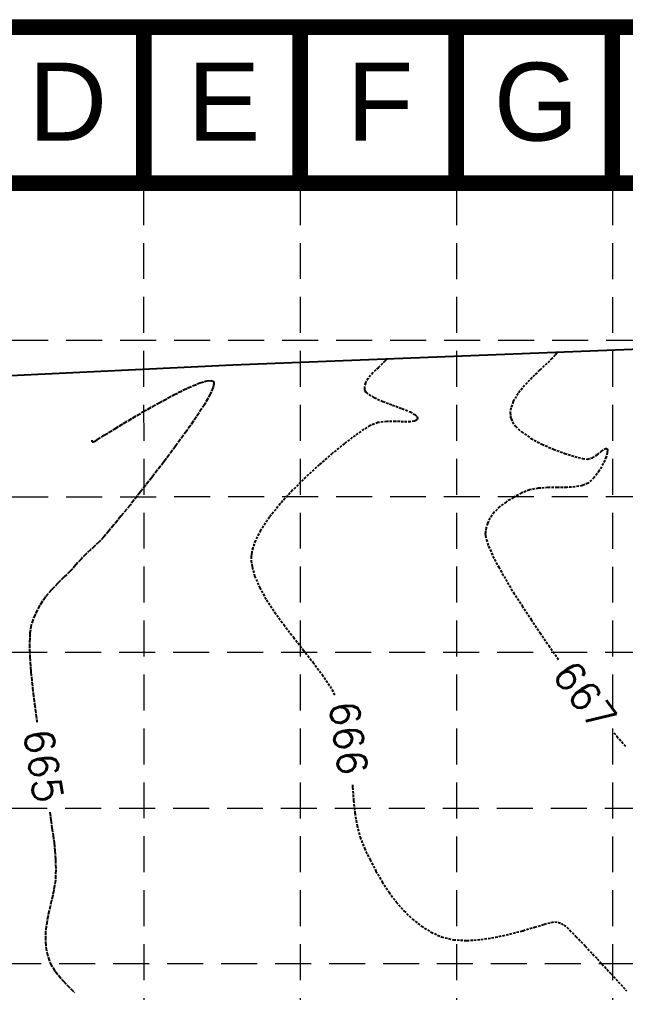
# Model space of a CAD drawing. Header units: inches. Extents: x 2507435 to 2508087, y 7097652 to 7098695.
# Drawn here: x 2507504.1 to 2507567.3, y 7098593.8 to 7098695.3 of the extents above; entities that cross this region are included whole.
import ezdxf
from ezdxf.enums import TextEntityAlignment as Align

# ---------------------------------------------------------------- set-up
doc = ezdxf.new("R2010")
doc.units = ezdxf.units.IN
doc.header["$MEASUREMENT"] = 0
doc.linetypes.add('DASHED7', pattern=[0.5317999999999998, 0.4379999999999999, -0.0938])
doc.linetypes.add('HIDDEN', pattern=[0.375, 0.25, -0.125])
for name, color, linetype in [('BASE', 7, 'Continuous'), ('CONT-MJR', 7, 'DASHED7'), ('CONT-MNR', 8, 'HIDDEN'), ('E-FENCE', 7, 'FENCE_LINE'), ('GRID', 254, 'HIDDEN')]:
    doc.layers.add(name, color=color, linetype=linetype)
doc.styles.get("Standard").update_dxf_attribs({"font": 'ARIAL.TTF'})
doc.linetypes.add('FENCE_LINE', pattern='A,0.75,-0.2,["x",Standard,S=0.1,R=0,X=-0.1,Y=-0.05],-0.075', length=1.025)

msp = doc.modelspace()

# ---------------------------------------------------------------- linework, layer by layer
at = {"layer": 'BASE', "color": 9}
msp.add_line((2507452.013975376, 7098678.232320917), (2508070.315568645, 7098678.232320917), dxfattribs=at)
at = {"layer": 'BASE', "const_width": 1.627109455971472}
for points in [[(2508086.586663205, 7097653.153363655), (2508086.586663205, 7098694.503415476), (2507435.742880816, 7098694.503415476), (2507435.742880816, 7097653.153363655)], [(2508070.315568645, 7097669.424458215), (2508070.315568645, 7098678.232320917), (2507452.013975376, 7098678.232320917), (2507452.013975376, 7097669.424458215)]]:
    msp.add_lwpolyline(points, close=True, dxfattribs=at)
for points in [[(2507517.098353615, 7098694.503415476), (2507517.098353615, 7098678.232320917)], [(2507533.369448175, 7098694.503415476), (2507533.369448175, 7098678.232320917)], [(2507549.640542734, 7098694.503415476), (2507549.640542734, 7098678.232320917)], [(2507565.911637294, 7098694.503415476), (2507565.911637294, 7098678.232320917)]]:
    msp.add_lwpolyline(points, dxfattribs=at)
at = {"layer": 'CONT-MJR', "color": 35, "elevation": 665}
for points in [[(2507521.663451816, 7098656.886490909), (2507522.906309338, 7098657.405572816)], [(2507522.906309338, 7098657.405572816), (2507523.673985522, 7098657.625700001)], [(2507523.673985522, 7098657.625700001), (2507524.084601546, 7098657.653163647)], [(2507524.267938348, 7098657.59743345), (2507524.330130868, 7098657.545656487)], [(2507524.391590149, 7098657.321220652), (2507524.320086961, 7098656.961588954)], [(2507524.330130868, 7098657.545656487), (2507524.366130878, 7098657.486690694)], [(2507524.366130878, 7098657.486690694), (2507524.391590149, 7098657.321220652)], [(2507520.197391872, 7098656.162497534), (2507521.663451816, 7098656.886490909)], [(2507516.987950973, 7098654.383122113), (2507518.606201071, 7098655.304429124)], [(2507523.427678678, 7098655.20506963), (2507522.580574623, 7098653.888126915)], [(2507515.440713143, 7098653.469412936), (2507516.987950973, 7098654.383122113)], [(2507521.55282422, 7098652.40585923), (2507520.399925658, 7098650.820095716)], [(2507511.655572533, 7098651.447881376), (2507511.657174239, 7098651.438176819)], [(2507511.657174239, 7098651.438176819), (2507511.661419805, 7098651.403494697)], [(2507511.661419805, 7098651.403494697), (2507511.671644208, 7098651.334547526)], [(2507511.671644208, 7098651.334547526), (2507511.695976613, 7098651.270550398)], [(2507511.695976613, 7098651.270550398), (2507511.794713755, 7098651.274102182)], [(2507511.923315744, 7098651.307283231), (2507512.20578888, 7098651.482236737)], [(2507512.20578888, 7098651.482236737), (2507512.951560533, 7098651.948133813)], [(2507511.978892183, 7098640.4180081), (2507511.536764791, 7098640.010470271)], [(2507510.578831932, 7098639.067746197), (2507510.008123643, 7098638.427528052)], [(2507510.008123643, 7098638.427528052), (2507509.431716756, 7098637.802383059)], [(2507508.797547792, 7098637.177024721), (2507508.133780933, 7098636.529319096)], [(2507507.468580363, 7098635.837132236), (2507506.830110266, 7098635.078330196)], [(2507506.246534826, 7098634.230779034), (2507505.746018225, 7098633.272344801)], [(2507505.746018225, 7098633.272344801), (2507505.356724648, 7098632.180893552)], [(2507505.687840675, 7098623.927782064), (2507505.924531223, 7098622.179176348)], [(2507507.392498802, 7098611.820443688), (2507507.51254127, 7098611.002581609)], [(2507507.51254127, 7098611.002581609), (2507507.624611154, 7098610.240972448)], [(2507507.873198414, 7098607.728973264), (2507507.913591071, 7098606.627686567)], [(2507507.913591071, 7098606.627686567), (2507507.864744705, 7098605.561230985)], [(2507507.470918539, 7098603.443080616), (2507507.220338383, 7098602.382884942)]]:
    msp.add_lwpolyline(points, dxfattribs=at)
at = {"layer": 'CONT-MJR', "color": 35, "extrusion": (-0.2908370068886994, -0.9567726142736438, 0), "elevation": -7521082.040117835}
msp.add_lwpolyline([(334578.029004673, 665.0000000000009), (334578.2206247079, 665.0000000000009)], dxfattribs=at)
at = {"layer": 'CONT-MJR', "color": 35, "extrusion": (0.87227460290253, -0.4890163771605545, 0), "elevation": -1284109.648947854}
msp.add_lwpolyline([(7418197.921756857, 665), (7418196.672392732, 665)], dxfattribs=at)
at = {"layer": 'CONT-MJR', "color": 35, "extrusion": (0.9212791508744094, -0.3889019492932988, 0), "elevation": -450551.6533197439}
msp.add_lwpolyline([(7515025.753903556, 665.0000000000009), (7515025.030202464, 665.0000000000009)], dxfattribs=at)
at = {"layer": 'CONT-MJR', "color": 35, "extrusion": (0.4746457792772358, -0.8801769050675583, 0), "elevation": -5057889.333101357}
msp.add_lwpolyline([(5576406.744996622, 665), (5576408.552804567, 665)], dxfattribs=at)
at = {"layer": 'CONT-MJR', "color": 35, "extrusion": (0.5183153589118743, -0.8551895630303581, 0), "elevation": -4771010.59298089}
msp.add_lwpolyline([(5823740.543306405, 665.0000000000009), (5823742.154825138, 665.0000000000009)], dxfattribs=at)
at = {"layer": 'CONT-MJR', "color": 35, "extrusion": (0.8217858992015679, -0.569796398613988, 0), "elevation": -1984140.721816148}
msp.add_lwpolyline([(7262351.004429758, 665.0000000000009), (7262349.200714597, 665.0000000000009)], dxfattribs=at)
at = {"layer": 'CONT-MJR', "color": 35, "extrusion": (0.5253815523927645, -0.8508667489127596, 0), "elevation": -4722605.857636013}
msp.add_lwpolyline([(5863060.173357416, 665.0000000000009), (5863061.479083146, 665.0000000000009)], dxfattribs=at)
at = {"layer": 'CONT-MJR', "color": 35, "extrusion": (0.2498317026211994, -0.9682892751473563, 0), "elevation": -6247091.955708183}
msp.add_lwpolyline([(4201464.912249923, 665), (4201465.045063527, 665)], dxfattribs=at)
at = {"layer": 'CONT-MJR', "color": 35, "extrusion": (0.7995338111617434, -0.6006210825546984, 0), "elevation": -2258751.998325306}
msp.add_lwpolyline([(7181680.961428901, 665), (7181678.925955013, 665)], dxfattribs=at)
at = {"layer": 'CONT-MJR', "color": 35, "extrusion": (0.792542836115972, -0.6098162452093676, 0), "elevation": -2341555.23627614}
msp.add_lwpolyline([(7155109.493286086, 665), (7155107.465297619, 665)], dxfattribs=at)
at = {"layer": 'CONT-MJR', "color": 35, "extrusion": (0.7870891828978839, -0.6168392158132794, 0), "elevation": -2405083.962882502}
msp.add_lwpolyline([(7134004.127835596, 665), (7134002.189966093, 665)], dxfattribs=at)
at = {"layer": 'CONT-MJR', "color": 35, "extrusion": (0.7827047326477774, -0.6223932048880125, 0), "elevation": -2455503.847966996}
msp.add_lwpolyline([(7116805.250080609, 665.0000000000009), (7116803.485104224, 665.0000000000009)], dxfattribs=at)
at = {"layer": 'CONT-MJR', "color": 35, "extrusion": (0.7790807744055377, -0.6269235575025616, 0), "elevation": -2496750.343442557}
msp.add_lwpolyline([(7102438.223278802, 665), (7102436.714057283, 665)], dxfattribs=at)
at = {"layer": 'CONT-MJR', "color": 35, "extrusion": (0.7759842343531403, -0.630752303234297, 0), "elevation": -2531693.864157778}
msp.add_lwpolyline([(7090056.116340349, 665), (7090054.94579282, 665)], dxfattribs=at)
at = {"layer": 'CONT-MJR', "color": 35, "extrusion": (0.7560116688137042, -0.6545581384548801, 0), "elevation": -2750764.447100746}
msp.add_lwpolyline([(7007969.55688204, 665.0000000000009), (7007968.700412373, 665.0000000000009)], dxfattribs=at)
at = {"layer": 'CONT-MJR', "color": 35, "extrusion": (0.773142445285054, -0.6342324174138746, 0), "elevation": -2563523.776672969}
msp.add_lwpolyline([(7078608.535765186, 665), (7078607.786849843, 665)], dxfattribs=at)
at = {"layer": 'CONT-MJR', "color": 35, "extrusion": (0.7219008762703722, -0.6919964774766333, 0), "elevation": -3102059.042473607}
msp.add_lwpolyline([(6859705.536420686, 665), (6859704.82302999, 665)], dxfattribs=at)
at = {"layer": 'CONT-MJR', "color": 35, "extrusion": (0.6870132513021173, -0.7266448875037199, 0), "elevation": -3435496.818287227}
msp.add_lwpolyline([(6698930.191963209, 665), (6698929.562307255, 665)], dxfattribs=at)
at = {"layer": 'CONT-MJR', "color": 35, "extrusion": (0.6917092739408864, -0.722176072951861, 0), "elevation": -3391998.97005686}
msp.add_lwpolyline([(6721061.192194757, 665), (6721060.56330392, 665)], dxfattribs=at)
at = {"layer": 'CONT-MJR', "color": 35, "extrusion": (0.7138928349751726, -0.700254967973174, 0), "elevation": -3180763.437185171}
msp.add_lwpolyline([(6823565.023203173, 665), (6823564.308611197, 665)], dxfattribs=at)
at = {"layer": 'CONT-MJR', "color": 35, "extrusion": (0.7021432593533589, -0.7120357037007637, 0), "elevation": -3293852.717691774}
msp.add_lwpolyline([(6769696.926282946, 665), (6769696.035640862, 665)], dxfattribs=at)
at = {"layer": 'CONT-MJR', "color": 35, "extrusion": (0.7210223277415979, -0.6929118290937801, 0), "elevation": -3110759.870152702}
msp.add_lwpolyline([(6855757.481606871, 665.0000000000009), (6855756.521599346, 665.0000000000009)], dxfattribs=at)
at = {"layer": 'CONT-MJR', "color": 35, "extrusion": (0.8236406633112103, -0.5671120327944643, 0), "elevation": -1960436.78052852}
msp.add_lwpolyline([(7268761.800189947, 665), (7268760.77115969, 665)], dxfattribs=at)
at = {"layer": 'CONT-MJR', "color": 35, "extrusion": (0.9862512361693119, -0.1652528340286618, 0), "elevation": 1299961.172151135}
msp.add_lwpolyline([(7415407.130058324, 665.0000000000009), (7415406.250798021, 665.0000000000009)], dxfattribs=at)
at = {"layer": 'CONT-MJR', "color": 35, "extrusion": (0.9991720553872979, -0.04068419512688595, 0), "elevation": 2216627.034491982}
msp.add_lwpolyline([(7194769.871471513, 665), (7194768.735525653, 665)], dxfattribs=at)
at = {"layer": 'CONT-MJR', "color": 35, "extrusion": (0.9995920220856858, 0.02856202693525358, 0), "elevation": 2709233.424849823}
msp.add_lwpolyline([(7024114.664312838, 665.0000000000009), (7024113.309292102, 665.0000000000009)], dxfattribs=at)
at = {"layer": 'CONT-MJR', "color": 35, "extrusion": (0.9974362188061182, 0.07156108868479924, 0), "elevation": 3009062.116058674}
msp.add_lwpolyline([(6900989.690892058, 665.0000000000009), (6900988.161411577, 665.0000000000009)], dxfattribs=at)
at = {"layer": 'CONT-MJR', "color": 35, "extrusion": (0.9949649427675037, 0.1002235634152884, 0), "elevation": 3206329.603830909}
msp.add_lwpolyline([(6811574.186180443, 665.0000000000009), (6811572.529559966, 665.0000000000009)], dxfattribs=at)
at = {"layer": 'CONT-MJR', "color": 35, "extrusion": (0.9927584014736794, 0.1201280829091381, 0), "elevation": 3342091.422084264}
msp.add_lwpolyline([(6745998.427237378, 665), (6745996.692043675, 665)], dxfattribs=at)
at = {"layer": 'CONT-MJR', "color": 35, "extrusion": (0.9896123762118071, 0.1437614164107354, 0), "elevation": 3501966.875383582}
msp.add_lwpolyline([(6664401.759195623, 665), (6664401.626244123, 665)], dxfattribs=at)
at = {"layer": 'CONT-MJR', "color": 35, "extrusion": (0.9912336898570162, 0.1321202940219434, 0), "elevation": 3423396.485874998}
msp.add_lwpolyline([(6705091.402392162, 665.0000000000009), (6705090.573681889, 665.0000000000009)], dxfattribs=at)
at = {"layer": 'CONT-MJR', "color": 35, "extrusion": (0.9914747422005044, 0.1302990237048753, 0), "elevation": 3411072.459737284}
msp.add_lwpolyline([(6711366.963230655, 665.0000000000009), (6711366.19485489, 665.0000000000009)], dxfattribs=at)
at = {"layer": 'CONT-MJR', "color": 35, "extrusion": (0.9947519290531998, 0.1023161748939918, 0), "elevation": 3220650.715263317}
msp.add_lwpolyline([(6804796.874065606, 665), (6804796.051237254, 665)], dxfattribs=at)
at = {"layer": 'CONT-MJR', "color": 35, "extrusion": (0.9976283204740776, 0.0688312006874163, 0), "elevation": 2990166.561308664}
msp.add_lwpolyline([(6909178.262593301, 665.0000000000009), (6909177.328714509, 665.0000000000009)], dxfattribs=at)
at = {"layer": 'CONT-MJR', "color": 35, "extrusion": (0.9883442709776418, -0.1522353507752854, 0), "elevation": 1397622.324922417}
msp.add_lwpolyline([(7397597.477733867, 665.0000000000009), (7397596.40511319, 665.0000000000009)], dxfattribs=at)
at = {"layer": 'CONT-MJR', "color": 35, "extrusion": (0.9770749494496659, -0.2128956156381172, 0), "elevation": 938761.185206885}
msp.add_lwpolyline([(7469706.029906004, 665), (7469704.947049599, 665)], dxfattribs=at)
at = {"layer": 'CONT-MJR', "color": 35, "extrusion": (0.9787572765331171, -0.2050224222700427, 0), "elevation": 998868.2825945553}
msp.add_lwpolyline([(7461903.939637361, 665.0000000000009), (7461902.849877973, 665.0000000000009)], dxfattribs=at)
at = {"layer": 'CONT-MJR', "color": 35, "extrusion": (0.9905612139617512, -0.1370710815402796, 0), "elevation": 1510826.21503493}
msp.add_lwpolyline([(7375305.833316585, 665.0000000000009), (7375304.745776908, 665.0000000000009)], dxfattribs=at)
at = {"layer": 'CONT-MJR', "color": 35, "extrusion": (0.9996828070692168, -0.0251850203535975, 0), "elevation": 2327933.092895731}
msp.add_lwpolyline([(7159500.224185832, 665), (7159499.131649521, 665)], dxfattribs=at)
at = {"layer": 'CONT-MJR', "color": 35, "extrusion": (0.9920209545751086, 0.1260730965903924, 0), "elevation": 3382441.685397201}
msp.add_lwpolyline([(6725829.952204912, 665.0000000000009), (6725828.83191068, 665.0000000000009)], dxfattribs=at)
at = {"layer": 'CONT-MJR', "color": 35, "extrusion": (0.9538611786565311, 0.3002479839265758, 0), "elevation": 4523153.294699825}
msp.add_lwpolyline([(6018203.17901612, 665), (6018201.989355186, 665)], dxfattribs=at)
at = {"layer": 'CONT-MJR', "color": 35, "extrusion": (0.8564938692867641, 0.5161571968636954, 0), "elevation": 5811656.523631728}
msp.add_lwpolyline([(4785636.777207546, 665.0000000000009), (4785635.790521275, 665.0000000000009)], dxfattribs=at)
at = {"layer": 'CONT-MJR', "color": 35, "extrusion": (0.7656424583625218, 0.6432663724714622, 0), "elevation": 6486142.592149254}
msp.add_lwpolyline([(3821991.070436559, 665.0000000000009), (3821989.718959652, 665.0000000000009)], dxfattribs=at)
at = {"layer": 'CONT-MJR', "color": 35, "extrusion": (0.7125679780120626, 0.7016030763272071, 0), "elevation": 6767166.506583148}
msp.add_lwpolyline([(3298955.684713746, 665), (3298954.018319589, 665)], dxfattribs=at)
at = {"layer": 'CONT-MNR', "color": 35}
for points, elevation in [([(2507559.952497575, 7098660.312474775), (2507559.621384847, 7098659.958693358)], 667), ([(2507542.219571045, 7098659.697399008), (2507541.952695278, 7098659.429615774)], 666), ([(2507542.360179689, 7098659.857357742), (2507542.219571045, 7098659.697399008)], 666), ([(2507559.092007926, 7098659.440558515), (2507558.337459658, 7098658.729386033)], 667), ([(2507558.337459658, 7098658.729386033), (2507557.54254971, 7098657.962055163)], 667), ([(2507540.188693864, 7098657.407397063), (2507540.084528427, 7098657.050877493)], 666), ([(2507540.084528427, 7098657.050877493), (2507540.078220373, 7098656.81767607)], 666), ([(2507540.078220373, 7098656.81767607), (2507540.096589865, 7098656.703011347)], 666), ([(2507540.237246802, 7098656.449240061), (2507540.52428668, 7098656.200501475)], 666), ([(2507556.100700025, 7098656.320639079), (2507555.588287917, 7098655.477414286)], 667), ([(2507540.52428668, 7098656.200501475), (2507541.087927904, 7098655.876503325)], 666), ([(2507541.087927904, 7098655.876503325), (2507541.993016944, 7098655.483467439)], 666), ([(2507543.003961915, 7098655.103284096), (2507543.995444757, 7098654.735483645)], 666), ([(2507544.842147407, 7098654.379596431), (2507545.331054052, 7098654.103148583)], 666), ([(2507555.270183266, 7098654.309700846), (2507555.287455215, 7098653.983996114)], 667), ([(2507543.318464793, 7098653.391960631), (2507542.402571613, 7098653.387364898)], 666), ([(2507544.164346895, 7098653.353894977), (2507543.318464793, 7098653.391960631)], 666), ([(2507544.872019235, 7098653.344963274), (2507544.164346895, 7098653.353894977)], 666), ([(2507545.292816561, 7098653.407040829), (2507544.872019235, 7098653.344963274)], 666), ([(2507545.579850643, 7098653.631474505), (2507545.500717813, 7098653.518102265)], 666), ([(2507545.545694807, 7098653.900474348), (2507545.601350843, 7098653.767521667)], 666), ([(2507545.599939887, 7098653.701683098), (2507545.579850643, 7098653.631474505)], 666), ([(2507545.601350843, 7098653.767521667), (2507545.599939887, 7098653.701683098)], 666), ([(2507555.287455215, 7098653.983996114), (2507555.31680824, 7098653.823082237)], 667), ([(2507555.31680824, 7098653.823082237), (2507555.362081052, 7098653.663563162)], 667), ([(2507555.502802168, 7098653.348941284), (2507555.827848596, 7098652.889522923)], 667), ([(2507555.827848596, 7098652.889522923), (2507556.441850903, 7098652.304451991)], 667), ([(2507556.441850903, 7098652.304451991), (2507557.430771283, 7098651.62613132)], 667), ([(2507557.430771283, 7098651.62613132), (2507558.576469062, 7098651.018182226)], 667), ([(2507558.576469062, 7098651.018182226), (2507559.783327761, 7098650.492886156)], 667), ([(2507564.783694164, 7098650.286530793), (2507565.070416106, 7098650.507693716)], 667), ([(2507565.070416106, 7098650.507693716), (2507565.239561206, 7098650.584623085)], 667), ([(2507565.239561206, 7098650.584623085), (2507565.327247649, 7098650.576133032)], 667), ([(2507565.327247649, 7098650.576133032), (2507565.362923475, 7098650.550470601)], 667), ([(2507565.362923475, 7098650.550470601), (2507565.386378322, 7098650.515787999)], 667), ([(2507565.410291903, 7098650.407602817), (2507565.391195445, 7098650.160095303)], 667), ([(2507560.955730903, 7098650.062524569), (2507561.998062014, 7098649.739378918)], 667), ([(2507561.998062014, 7098649.739378918), (2507562.814704615, 7098649.535730656)], 667), ([(2507565.270194398, 7098649.704086337), (2507564.980538781, 7098649.002498055)], 667), ([(2507564.019788984, 7098647.535037711), (2507563.39075224, 7098646.966169059)], 667), ([(2507557.284327337, 7098646.254038117), (2507556.449487669, 7098645.93376187)], 667), ([(2507561.150425271, 7098646.519509616), (2507560.191484377, 7098646.511631696)], 667), ([(2507562.032148372, 7098646.566606795), (2507561.150425271, 7098646.519509616)], 667), ([(2507555.603437794, 7098645.465776267), (2507554.839174703, 7098644.987587079)], 667), ([(2507556.449487669, 7098645.93376187), (2507555.603437794, 7098645.465776267)], 667), ([(2507554.839174703, 7098644.987587079), (2507554.169225322, 7098644.481568489)], 667), ([(2507552.70443347, 7098641.99411519), (2507552.68310342, 7098641.82668365)], 667), ([(2507552.68310342, 7098641.82668365), (2507552.677222691, 7098641.72266694)], 667), ([(2507528.298999938, 7098639.512721034), (2507528.282522196, 7098639.300764689)], 666), ([(2507528.282522196, 7098639.300764689), (2507528.285131264, 7098638.867755811)], 666), ([(2507529.157834511, 7098636.054165456), (2507529.86616014, 7098634.79787888)], 666), ([(2507533.708441341, 7098629.566323522), (2507534.714770341, 7098628.265100769)], 666), ([(2507560.159464087, 7098628.779759646), (2507560.352481167, 7098628.508088358)], 667), ([(2507566.372914397, 7098620.563292206), (2507567.288533187, 7098619.514074653)], 667), ([(2507538.826058211, 7098615.507556339), (2507538.842709428, 7098615.221045041)], 666), ([(2507539.087064459, 7098612.53489555), (2507539.305733432, 7098611.256236262)], 666), ([(2507540.072811399, 7098608.888419196), (2507540.659781496, 7098607.680222338)], 666), ([(2507542.638016853, 7098604.287741374), (2507543.38999255, 7098603.274641044)], 666), ([(2507558.817617578, 7098600.947624761), (2507559.535661376, 7098601.154028701)], 666), ([(2507559.907036982, 7098601.215709159), (2507560.288569606, 7098601.141245024)], 666), ([(2507560.587735722, 7098601.034263384), (2507560.864979484, 7098600.873634125)], 666), ([(2507560.864979484, 7098600.873634125), (2507561.180745049, 7098600.638227144)], 666), ([(2507561.180745049, 7098600.638227144), (2507561.465006377, 7098600.360865903)], 666), ([(2507550.739840544, 7098599.260268452), (2507552.221449327, 7098599.363665612)], 666), ([(2507564.324854617, 7098597.360010606), (2507565.779981288, 7098595.790730423)], 666), ([(2507565.779981288, 7098595.790730423), (2507567.402441173, 7098594.013917086)], 666)]:
    msp.add_lwpolyline(points, dxfattribs=dict(at, elevation=elevation))
at = {"layer": 'CONT-MNR', "color": 35, "extrusion": (0.7680564863981015, -0.6403820997668526, 0), "elevation": -2619907.309886342}
msp.add_lwpolyline([(7057968.888485221, 667.0000000000009), (7057968.605404694, 667.0000000000009)], dxfattribs=at)
at = {"layer": 'CONT-MNR', "color": 35, "extrusion": (0.7997059194488934, -0.6003919073391982, 0), "elevation": -2256667.652742364}
msp.add_lwpolyline([(7182359.78596365, 667.0000000000009), (7182359.657402815, 667.0000000000009)], dxfattribs=at)
at = {"layer": 'CONT-MNR', "color": 35, "extrusion": (0.6867609760701406, -0.726883320586728, 0), "elevation": -3437815.178943569}
msp.add_lwpolyline([(6697772.699758111, 666.0000000000009), (6697772.116255417, 666.0000000000009)], dxfattribs=at)
at = {"layer": 'CONT-MNR', "color": 35, "extrusion": (0.7939425707586276, -0.6079927584578467, 0), "elevation": -2325089.1603017}
msp.add_lwpolyline([(7160495.945583522, 666), (7160495.852607226, 666)], dxfattribs=at)
at = {"layer": 'CONT-MNR', "color": 35, "extrusion": (0.6994777074552916, -0.7146544177244618, 0), "elevation": -3319106.644130222}
msp.add_lwpolyline([(6757392.955041666, 667), (6757392.214296337, 667)], dxfattribs=at)
at = {"layer": 'CONT-MNR', "color": 35, "extrusion": (0.7634566718722795, -0.6458590482246901, 0), "elevation": -2670333.926133288}
msp.add_lwpolyline([(7039036.196248855, 666), (7039035.425346534, 666)], dxfattribs=at)
at = {"layer": 'CONT-MNR', "color": 35, "extrusion": (0.7013011652949795, -0.7128651173650623, 0), "elevation": -3301844.605760933}
msp.add_lwpolyline([(6765836.735043997, 666.0000000000009), (6765835.94602821, 666.0000000000009)], dxfattribs=at)
at = {"layer": 'CONT-MNR', "color": 35, "extrusion": (0.8639841027238009, -0.5035190862723565, 0), "elevation": -1407834.631560526}
msp.add_lwpolyline([(7395722.05038296, 666.0000000000009), (7395721.495275963, 666.0000000000009)], dxfattribs=at)
at = {"layer": 'CONT-MNR', "color": 35, "extrusion": (0.7248418753310094, -0.6889152747374857, 0), "elevation": -3072791.188554524}
msp.add_lwpolyline([(6872899.242895153, 667), (6872898.128087797, 667)], dxfattribs=at)
at = {"layer": 'CONT-MNR', "color": 35, "extrusion": (0.9467830175291394, 0.3218725178054464, 0), "elevation": 4658958.885259434}
msp.add_lwpolyline([(5913779.369293045, 666), (5913779.279350706, 666)], dxfattribs=at)
at = {"layer": 'CONT-MNR', "color": 35, "extrusion": (0.8336516698396982, 0.5522905878009176, 0), "elevation": 6010936.2489186}
msp.add_lwpolyline([(4532916.133225054, 666.0000000000009), (4532915.930963832, 666.0000000000009)], dxfattribs=at)
at = {"layer": 'CONT-MNR', "color": 35, "extrusion": (0.7776008997126856, -0.6287581735182627, 0), "elevation": -2513460.302614528}
msp.add_lwpolyline([(7096569.007253576, 667.0000000000009), (7096567.935550821, 667.0000000000009)], dxfattribs=at)
at = {"layer": 'CONT-MNR', "color": 35, "extrusion": (-0.3519991151787555, -0.9360003327528112, 0), "elevation": -7526996.45743863}
msp.add_lwpolyline([(-151660.3092838526, 666.0000000000009), (-151659.2292148229, 666.0000000000009)], dxfattribs=at)
at = {"layer": 'CONT-MNR', "color": 35, "extrusion": (0.9378108080987734, -0.3471467819426326, 0), "elevation": -112662.6724989261}
msp.add_lwpolyline([(7527685.682705091, 667), (7527684.966872516, 667)], dxfattribs=at)
at = {"layer": 'CONT-MNR', "color": 35, "extrusion": (-0.3874843060651601, -0.9218763000279383, 0), "elevation": -7515715.507726237}
msp.add_lwpolyline([(-438971.9234971567, 666), (-438971.0050413404, 666)], dxfattribs=at)
at = {"layer": 'CONT-MNR', "color": 35, "extrusion": (0.9903115997342469, -0.1388630095878557, 0), "elevation": 1497520.56956837}
msp.add_lwpolyline([(7378086.878180056, 667), (7378086.376925789, 667)], dxfattribs=at)
at = {"layer": 'CONT-MNR', "color": 35, "extrusion": (0.3375735782470539, -0.9412991444113185, 0), "elevation": -5835476.496285945}
msp.add_lwpolyline([(4756664.438799663, 666), (4756663.534390809, 666)], dxfattribs=at)
at = {"layer": 'CONT-MNR', "color": 35, "extrusion": (0.1286503447254167, -0.9916900164880311, 0), "elevation": -6717067.500254276}
msp.add_lwpolyline([(3399948.971921421, 666), (3399948.046525826, 666)], dxfattribs=at)
at = {"layer": 'CONT-MNR', "color": 35, "extrusion": (0.4711852117432945, -0.8820342942507546, 0), "elevation": -5079737.488258301}
msp.add_lwpolyline([(5556521.687046591, 666), (5556521.45134005, 666)], dxfattribs=at)
at = {"layer": 'CONT-MNR', "color": 35, "extrusion": (0.6865482719217746, 0.7270842250532087, 0), "elevation": 6882870.33130924}
msp.add_lwpolyline([(3050372.053671847, 666), (3050371.758464293, 666)], dxfattribs=at)
at = {"layer": 'CONT-MNR', "color": 35, "extrusion": (0.9128515345852479, 0.4082916553217295, 0), "elevation": 5187346.815185018}
msp.add_lwpolyline([(5456202.960677873, 667), (5456202.616019553, 667)], dxfattribs=at)
at = {"layer": 'CONT-MNR', "color": 35, "extrusion": (0.5775283408620303, -0.816370636109084, 0), "elevation": -4346956.099132313}
msp.add_lwpolyline([(6146755.079248123, 666.0000000000009), (6146753.975705571, 666.0000000000009)], dxfattribs=at)
at = {"layer": 'CONT-MNR', "color": 35, "extrusion": (0.5251802631469408, -0.8509910053584058, 0), "elevation": -4723978.971902788}
msp.add_lwpolyline([(5861966.955820314, 666.0000000000009), (5861966.223466869, 666.0000000000009)], dxfattribs=at)
at = {"layer": 'CONT-MNR', "color": 35, "extrusion": (-0.6074247113813883, 0.7943772529492754, 0), "elevation": 4115866.408767358}
msp.add_lwpolyline([(-6303828.635901855, 666), (-6303827.229336931, 666)], dxfattribs=at)
at = {"layer": 'CONT-MNR', "color": 35, "extrusion": (0.631264553415834, -0.7755675751349509, 0), "elevation": -3922563.759284082}
msp.add_lwpolyline([(6425891.968162893, 666), (6425890.32735612, 666)], dxfattribs=at)
at = {"layer": 'CONT-MNR', "color": 35, "extrusion": (-0.3445937242202706, -0.9387519188944459, 0), "elevation": -7527961.136199774}
msp.add_lwpolyline([(-92173.85194022395, 667.0000000000009), (-92172.60304462211, 667.0000000000009)], dxfattribs=at)
at = {"layer": 'CONT-MNR', "color": 35, "extrusion": (0.6380953180656659, -0.7699573787312364, 0), "elevation": -3865592.818925397}
msp.add_lwpolyline([(6460332.952160126, 667), (6460333.520272714, 667)], dxfattribs=at)
at = {"layer": 'CONT-MNR', "color": 35, "extrusion": (0.9665515348328121, -0.2564724751553962, 0), "elevation": 603082.8007317069}
msp.add_lwpolyline([(7504332.709975207, 667), (7504332.238185606, 667)], dxfattribs=at)
at = {"layer": 'CONT-MNR', "color": 35, "extrusion": (0.9764302675370448, 0.2158331129311151, 0), "elevation": 3980586.579520611}
msp.add_lwpolyline([(6390121.57906251, 667.0000000000009), (6390121.468265884, 667.0000000000009)], dxfattribs=at)
at = {"layer": 'CONT-MNR', "color": 35, "extrusion": (0.6540434459053086, -0.7564569854712889, 0), "elevation": -3729785.461648064}
msp.add_lwpolyline([(6539669.208372591, 666.0000000000009), (6539667.401872276, 666.0000000000009)], dxfattribs=at)
at = {"layer": 'CONT-MNR', "color": 35, "extrusion": (-0.1435882721072254, -0.9896375134933303, 0), "elevation": -7385146.487464839}
msp.add_lwpolyline([(1462295.407742288, 667), (1462295.90826658, 667)], dxfattribs=at)
at = {"layer": 'CONT-MNR', "color": 35, "extrusion": (0.2485248787116988, -0.9686255131170847, 0), "elevation": -6252741.111880761}
msp.add_lwpolyline([(4193080.794886209, 667.0000000000009), (4193081.348313096, 667.0000000000009)], dxfattribs=at)
at = {"layer": 'CONT-MNR', "color": 35, "extrusion": (-0.5420455379570818, 0.840349114821226, 0), "elevation": 4606130.115039819}
msp.add_lwpolyline([(-5955020.400393125, 667.0000000000009), (-5955020.995581537, 667.0000000000009)], dxfattribs=at)
at = {"layer": 'CONT-MNR', "color": 35, "extrusion": (-0.6782707102049889, 0.7348121145422277, 0), "elevation": 3515385.40136239}
msp.add_lwpolyline([(-6657372.965135743, 666), (-6657371.060849043, 666)], dxfattribs=at)
at = {"layer": 'CONT-MNR', "color": 35, "extrusion": (0.7982570575038773, -0.602316918362129, 0), "elevation": -2273954.831903487}
msp.add_lwpolyline([(7176894.618026394, 667), (7176893.726571409, 667)], dxfattribs=at)
at = {"layer": 'CONT-MNR', "color": 35, "extrusion": (0.8722425372795447, -0.4890735692716812, 0), "elevation": -1284556.763640105}
msp.add_lwpolyline([(7418127.372408591, 667.0000000000009), (7418126.50584903, 667.0000000000009)], dxfattribs=at)
at = {"layer": 'CONT-MNR', "color": 35, "extrusion": (-0.7058768829526477, 0.7083345439219056, 0), "elevation": 3258207.043317696}
msp.add_lwpolyline([(-6786944.144813417, 666), (-6786942.209547082, 666)], dxfattribs=at)
at = {"layer": 'CONT-MNR', "color": 35, "extrusion": (0.7388976003834012, -0.6738177321410083, 0), "elevation": -2930383.883262299}
msp.add_lwpolyline([(6934792.570046595, 666), (6934790.668777311, 666)], dxfattribs=at)
at = {"layer": 'CONT-MNR', "color": 35, "extrusion": (-0.1814896147698706, 0.9833928613380739, 0), "elevation": 6525662.445839399}
msp.add_lwpolyline([(-3754245.453366742, 667.0000000000009), (-3754244.506836754, 667.0000000000009)], dxfattribs=at)
at = {"layer": 'CONT-MNR', "color": 35, "extrusion": (0.0712199093858175, -0.9974606380740426, 0), "elevation": -6902032.324502113}
msp.add_lwpolyline([(3006756.558477176, 667.0000000000009), (3006755.572488634, 667.0000000000009)], dxfattribs=at)
at = {"layer": 'CONT-MNR', "color": 35, "extrusion": (0.0156963300523326, -0.999876805022943, 0), "elevation": -7058412.501645932}
msp.add_lwpolyline([(2618673.971235529, 667), (2618672.978251752, 667)], dxfattribs=at)
at = {"layer": 'CONT-MNR', "color": 35, "extrusion": (0.1724212098364509, -0.98502331261678, 0), "elevation": -6559975.476811789}
msp.add_lwpolyline([(3693965.061496346, 667.0000000000009), (3693964.288714566, 667.0000000000009)], dxfattribs=at)
at = {"layer": 'CONT-MNR', "color": 35, "extrusion": (-0.4071711224127081, 0.9133518911532266, 0), "elevation": 5462555.230846019}
msp.add_lwpolyline([(-5180651.817956777, 667), (-5180651.163887074, 667)], dxfattribs=at)
at = {"layer": 'CONT-MNR', "color": 35, "extrusion": (0.7798427350308595, -0.6259754856378871, 0), "elevation": -2488097.561791787}
msp.add_lwpolyline([(7105479.705554724, 666), (7105477.900097723, 666)], dxfattribs=at)
at = {"layer": 'CONT-MNR', "color": 35, "extrusion": (-0.6996872997065096, 0.714449216270417, 0), "elevation": 3317117.180905862}
msp.add_lwpolyline([(-6758351.499843821, 667), (-6758350.711671991, 667)], dxfattribs=at)
at = {"layer": 'CONT-MNR', "color": 35, "extrusion": (0.8317600124736827, -0.5551353723640561, 0), "elevation": -1855044.719710489}
msp.add_lwpolyline([(7296386.417511453, 666), (7296384.763852479, 666)], dxfattribs=at)
at = {"layer": 'CONT-MNR', "color": 35, "extrusion": (0.9033416077295606, -0.4289218340730311, 0), "elevation": -779586.0051640635}
msp.add_lwpolyline([(7488044.16680011, 667.0000000000009), (7488043.559159776, 667.0000000000009)], dxfattribs=at)
at = {"layer": 'CONT-MNR', "color": 35, "extrusion": (0.8107443436097092, -0.5854003837587245, 0), "elevation": -2122563.978386818}
msp.add_lwpolyline([(7223108.256939868, 667), (7223107.498926727, 667)], dxfattribs=at)
at = {"layer": 'CONT-MNR', "color": 35, "extrusion": (0.889643528956093, -0.4566556595363181, 0), "elevation": -1010827.880896729}
msp.add_lwpolyline([(7460338.36561762, 666.0000000000009), (7460337.182019807, 666.0000000000009)], dxfattribs=at)
at = {"layer": 'CONT-MNR', "color": 35, "extrusion": (0.9824212328906436, -0.186677586136172, 0), "elevation": 1138315.667121512}
msp.add_lwpolyline([(7441960.832945811, 667.0000000000009), (7441960.505680814, 667.0000000000009)], dxfattribs=at)
at = {"layer": 'CONT-MNR', "color": 35, "extrusion": (0.9572889425021828, -0.2891329807598102, 0), "elevation": 348000.9231142616}
msp.add_lwpolyline([(7520468.472165378, 667.0000000000009), (7520468.001037263, 667.0000000000009)], dxfattribs=at)
at = {"layer": 'CONT-MNR', "color": 35, "extrusion": (0.9977367844499381, 0.06724067932061525, 0), "elevation": 2979195.036696788}
msp.add_lwpolyline([(6913966.4208872, 667), (6913966.183092657, 667)], dxfattribs=at)
at = {"layer": 'CONT-MNR', "color": 35, "extrusion": (0.9783291008814557, 0.2070559595097001, 0), "elevation": 3923027.795740175}
msp.add_lwpolyline([(6425603.812987357, 667.0000000000009), (6425603.378796618, 667.0000000000009)], dxfattribs=at)
at = {"layer": 'CONT-MNR', "color": 35, "extrusion": (0.9463945131577239, 0.3230130422520969, 0), "elevation": 4666087.840241883}
msp.add_lwpolyline([(5908142.6975742, 667.0000000000009), (5908141.975535477, 667.0000000000009)], dxfattribs=at)
at = {"layer": 'CONT-MNR', "color": 35, "extrusion": (0.9743665473041656, -0.2249662896848306, 0), "elevation": 846297.0775434934}
msp.add_lwpolyline([(7480786.931774179, 666.0000000000009), (7480786.442291969, 666.0000000000009)], dxfattribs=at)
at = {"layer": 'CONT-MNR', "color": 35, "extrusion": (0.9402288459001604, -0.3405432679370606, 0), "elevation": -59743.56601608638}
msp.add_lwpolyline([(7528269.029501082, 666.0000000000009), (7528268.231697226, 666.0000000000009)], dxfattribs=at)
at = {"layer": 'CONT-MNR', "color": 35, "extrusion": (0.913516773732827, 0.4068010620792025, 0), "elevation": 5178426.186254821}
msp.add_lwpolyline([(5464651.825088927, 667.0000000000009), (5464650.711619829, 667.0000000000009)], dxfattribs=at)
at = {"layer": 'CONT-MNR', "color": 35, "extrusion": (0.9903458098434759, -0.1386188187998659, 0), "elevation": 1499315.119639082}
msp.add_lwpolyline([(7377698.740844572, 666.0000000000009), (7377698.507927218, 666.0000000000009)], dxfattribs=at)
at = {"layer": 'CONT-MNR', "color": 35, "extrusion": (0.8874880782373459, 0.4608306749627054, 0), "elevation": 5496694.577190751}
msp.add_lwpolyline([(5144400.246051863, 667), (5144398.932308972, 667)], dxfattribs=at)
at = {"layer": 'CONT-MNR', "color": 35, "extrusion": (0.9915308061170252, 0.1298717079310292, 0), "elevation": 3408203.895658481}
msp.add_lwpolyline([(6712862.137804206, 666.0000000000009), (6712861.461218709, 666.0000000000009)], dxfattribs=at)
at = {"layer": 'CONT-MNR', "color": 35, "extrusion": (0.963101103974338, 0.2691398586672204, 0), "elevation": 4325529.825327352}
msp.add_lwpolyline([(6161830.452235805, 666), (6161829.48619324, 666)], dxfattribs=at)
at = {"layer": 'CONT-MNR', "color": 35, "extrusion": (0.8689455586810725, 0.4949076843699628, 0), "elevation": 5692098.567244124}
msp.add_lwpolyline([(4927322.35097698, 667), (4927320.877905294, 667)], dxfattribs=at)
at = {"layer": 'CONT-MNR', "color": 35, "extrusion": (0.9176973029749709, 0.3972803293802306, 0), "elevation": 5121301.215025064}
msp.add_lwpolyline([(5518208.473019092, 666), (5518207.151953502, 666)], dxfattribs=at)
at = {"layer": 'CONT-MNR', "color": 35, "extrusion": (0.8552190505678561, 0.5182667031035418, 0), "elevation": 5823495.788547153}
msp.add_lwpolyline([(4771307.361073858, 667), (4771305.771496848, 667)], dxfattribs=at)
at = {"layer": 'CONT-MNR', "color": 35, "extrusion": (0.8446918393592241, 0.5352529276145351, 0), "elevation": 5917677.238092748}
msp.add_lwpolyline([(4653983.03285525, 667), (4653981.370493419, 667)], dxfattribs=at)
at = {"layer": 'CONT-MNR', "color": 35, "extrusion": (0.8345923938184575, 0.5508679843486792, 0), "elevation": 6003175.996304799}
msp.add_lwpolyline([(4543148.685738988, 666), (4543147.141774341, 666)], dxfattribs=at)
at = {"layer": 'CONT-MNR', "color": 35, "extrusion": (0.836372191970118, 0.5481619801656258, 0), "elevation": 5988451.893350527}
msp.add_lwpolyline([(4562553.058559145, 667.0000000000009), (4562551.367613524, 667.0000000000009)], dxfattribs=at)
at = {"layer": 'CONT-MNR', "color": 35, "extrusion": (0.808954388461714, 0.5878714122905914, 0), "elevation": 6201561.68390568}
msp.add_lwpolyline([(4268365.105650576, 666), (4268363.487237876, 666)], dxfattribs=at)
at = {"layer": 'CONT-MNR', "color": 35, "extrusion": (0.7934923793250355, 0.6085801869541055, 0), "elevation": 6309794.18099355}
msp.add_lwpolyline([(4106676.46302609, 666), (4106674.801750787, 666)], dxfattribs=at)
at = {"layer": 'CONT-MNR', "color": 35, "extrusion": (0.8296272798849569, 0.558317630449449, 0), "elevation": 6043629.870403513}
msp.add_lwpolyline([(4489205.837411769, 667), (4489204.162363413, 667)], dxfattribs=at)
at = {"layer": 'CONT-MNR', "color": 35, "extrusion": (0.7875725709418346, 0.6162219125445549, 0), "elevation": 6349195.857285668}
msp.add_lwpolyline([(4045490.390504157, 666.0000000000009), (4045488.720127474, 666.0000000000009)], dxfattribs=at)
at = {"layer": 'CONT-MNR', "color": 35, "extrusion": (0.8240349899620711, 0.5665389089181867, 0), "elevation": 6087966.701994432}
msp.add_lwpolyline([(4428891.22210307, 667.0000000000009), (4428889.607607041, 667.0000000000009)], dxfattribs=at)
at = {"layer": 'CONT-MNR', "color": 35, "extrusion": (0.8192994065287977, 0.5733659237010513, 0), "elevation": 6124554.397801941}
msp.add_lwpolyline([(4378154.308533162, 667), (4378152.799358238, 667)], dxfattribs=at)
at = {"layer": 'CONT-MNR', "color": 35, "extrusion": (0.8043380828832853, 0.5941719014087097, 0), "elevation": 6234711.118910198}
msp.add_lwpolyline([(4219790.380528815, 666.0000000000009), (4219788.79506493, 666.0000000000009)], dxfattribs=at)
at = {"layer": 'CONT-MNR', "color": 35, "extrusion": (0.8285208833628299, 0.5599581643584423, 0), "elevation": 6052479.79614542}
msp.add_lwpolyline([(4477245.640845438, 666.0000000000009), (4477244.147073149, 666.0000000000009)], dxfattribs=at)
at = {"layer": 'CONT-MNR', "color": 35, "extrusion": (0.8649277985798997, 0.5018963072624948, 0), "elevation": 5731612.070655581}
msp.add_lwpolyline([(4881275.438526746, 666), (4881274.393953748, 666)], dxfattribs=at)
at = {"layer": 'CONT-MNR', "color": 35, "extrusion": (0.7708038174791074, 0.6370725821754023, 0), "elevation": 6455178.264964635}
msp.add_lwpolyline([(3874142.513384409, 667.0000000000009), (3874142.044852545, 667.0000000000009)], dxfattribs=at)
at = {"layer": 'CONT-MNR', "color": 35, "extrusion": (0.9973559833222271, 0.07267078182704396, 0), "elevation": 3016770.786191841}
msp.add_lwpolyline([(6897621.555850134, 666.0000000000009), (6897620.19174155, 666.0000000000009)], dxfattribs=at)
at = {"layer": 'CONT-MNR', "color": 35, "extrusion": (0.9940529159506416, 0.1088981188543999, 0), "elevation": 3265652.092883023}
msp.add_lwpolyline([(6783331.533560034, 666.0000000000009), (6783330.199981496, 666.0000000000009)], dxfattribs=at)
at = {"layer": 'CONT-MNR', "color": 35, "extrusion": (0.9673600382191169, 0.2534059124343962, 0), "elevation": 4224523.381033856}
msp.add_lwpolyline([(6231487.57040087, 666.0000000000009), (6231486.309715321, 666.0000000000009)], dxfattribs=at)
at = {"layer": 'CONT-MNR', "color": 35, "extrusion": (0.9317140083239797, 0.3631927954859008, 0), "elevation": 4914473.818518144}
msp.add_lwpolyline([(5703154.084554516, 666.0000000000009), (5703152.85211599, 666.0000000000009)], dxfattribs=at)
at = {"layer": 'CONT-MNR', "color": 35, "extrusion": (0.8851084102580189, 0.4653848967150983, 0), "elevation": 5523030.12911782}
msp.add_lwpolyline([(5116065.80792564, 666), (5116064.477486039, 666)], dxfattribs=at)
at = {"layer": 'CONT-MNR', "color": 35, "extrusion": (0.865302672051259, 0.5012497239310473, 0), "elevation": 5727956.718695497}
msp.add_lwpolyline([(4885538.800755636, 666.0000000000009), (4885537.489234587, 666.0000000000009)], dxfattribs=at)
at = {"layer": 'CONT-MNR', "color": 35, "extrusion": (0.8385689967791126, 0.5447954089755831, 0), "elevation": 5970034.540438533}
msp.add_lwpolyline([(4586573.047051179, 666.0000000000009), (4586571.759101088, 666.0000000000009)], dxfattribs=at)
at = {"layer": 'CONT-MNR', "color": 35, "extrusion": (0.7561691562699395, 0.6543761969280422, 0), "elevation": 6541283.983881482}
msp.add_lwpolyline([(3726868.141704974, 666), (3726866.906454106, 666)], dxfattribs=at)
at = {"layer": 'CONT-MNR', "color": 35, "extrusion": (-0.6955485649447389, -0.7184790837618826, 0), "elevation": -6844316.074322566}
msp.add_lwpolyline([(-3135804.613010342, 666), (-3135803.40114695, 666)], dxfattribs=at)
at = {"layer": 'CONT-MNR', "color": 35, "extrusion": (-0.6187407765798272, -0.7855952210886931, 0), "elevation": -7128147.796292679}
msp.add_lwpolyline([(-2422278.780422039, 666), (-2422277.585003743, 666)], dxfattribs=at)
at = {"layer": 'CONT-MNR', "color": 35, "extrusion": (-0.5244368142910787, -0.8514493689094054, 0), "elevation": -7359148.575743957}
msp.add_lwpolyline([(-1587719.101330399, 666), (-1587717.910927299, 666)], dxfattribs=at)
at = {"layer": 'CONT-MNR', "color": 35, "extrusion": (0.280206996653266, -0.9599396017596923, 0), "elevation": -6111592.629612587}
msp.add_lwpolyline([(4396180.343068183, 666), (4396181.617436618, 666)], dxfattribs=at)
at = {"layer": 'CONT-MNR', "color": 35, "extrusion": (0.2910820035958109, -0.9566981066055522, 0), "elevation": -6061312.841374522}
msp.add_lwpolyline([(4465250.712200928, 666.0000000000009), (4465251.759578533, 666.0000000000009)], dxfattribs=at)
at = {"layer": 'CONT-MNR', "color": 35, "extrusion": (0.163842060778827, -0.9864865833450281, 0), "elevation": -6591831.077118488}
msp.add_lwpolyline([(3636723.280591858, 666), (3636723.657054764, 666)], dxfattribs=at)
at = {"layer": 'CONT-MNR', "color": 35, "extrusion": (0.3367176712284353, 0.9416056551882531, 0), "elevation": 7528422.839354166}
msp.add_lwpolyline([(29091.49681690941, 666.0000000000009), (29091.17909779307, 666.0000000000009)], dxfattribs=at)
at = {"layer": 'CONT-MNR', "color": 35, "extrusion": (-0.4134734871989852, -0.9105161587712273, 0), "elevation": -7500194.337789044}
msp.add_lwpolyline([(-651920.8693935741, 666), (-651919.667813906, 666)], dxfattribs=at)
at = {"layer": 'CONT-MNR', "color": 35, "extrusion": (-0.2368424535593535, -0.9715480699337453, 0), "elevation": -7490524.624620875}
msp.add_lwpolyline([(754953.7772829325, 666.0000000000009), (754955.0480671008, 666.0000000000009)], dxfattribs=at)
at = {"layer": 'CONT-MNR', "color": 35, "extrusion": (0.1544389765131997, -0.9880023292146408, 0), "elevation": -6626168.90682916}
msp.add_lwpolyline([(3573767.855821049, 666.0000000000009), (3573769.385237986, 666.0000000000009)], dxfattribs=at)
at = {"layer": 'CONT-MNR', "color": 35, "extrusion": (0.2133651495795626, -0.9769725241504447, 0), "elevation": -6400112.191798355}
msp.add_lwpolyline([(3964404.864930918, 666.0000000000009), (3964406.377602311, 666.0000000000009)], dxfattribs=at)
at = {"layer": 'CONT-MNR', "color": 35, "extrusion": (0.2540893767842353, -0.9671807424702991, 0), "elevation": -6228486.003006606}
msp.add_lwpolyline([(4228937.94051539, 666), (4228939.369329474, 666)], dxfattribs=at)
at = {"layer": 'CONT-MNR', "color": 35, "extrusion": (0.7163535942451481, 0.6977374348650485, 0), "elevation": 6749259.875170631}
msp.add_lwpolyline([(3335488.378256202, 666), (3335487.443509829, 666)], dxfattribs=at)
at = {"layer": 'CONT-MNR', "color": 35, "extrusion": (0.7231813722315376, 0.6906581664306233, 0), "elevation": 6716128.059871114}
msp.add_lwpolyline([(3401706.811559739, 666.0000000000009), (3401705.407101582, 666.0000000000009)], dxfattribs=at)
at = {"layer": 'CONT-MNR', "color": 35, "extrusion": (-0.05437354200438249, -0.9985206647485558, 0), "elevation": -7224442.467627702}
msp.add_lwpolyline([(2117863.855065051, 666.0000000000009), (2117865.246585829, 666.0000000000009)], dxfattribs=at)
at = {"layer": 'CONT-MNR', "color": 35, "extrusion": (0.7283496841953842, 0.685205616973828, 0), "elevation": 6690382.467822327}
msp.add_lwpolyline([(3452065.791312193, 666), (3452063.985080346, 666)], dxfattribs=at)
at = {"layer": 'E-FENCE'}
for p, q in [((2507526.377785432, 7098659.298847368), (2507575.787129732, 7098661.246792453)), ((2507472.369392998, 7098656.730214455), (2507526.377785432, 7098659.298847368))]:
    msp.add_line(p, q, dxfattribs=at)
at = {"layer": 'GRID', "color": 252, "linetype": 'HIDDEN', "lineweight": 0, "ltscale": 15}
for p, q in [((2507517.353879241, 7097734.503434679), (2507517.096150484, 7098677.545595801)), ((2507533.4766539, 7097734.500899841), (2507533.407950135, 7098677.671436389)), ((2507549.64747935, 7097734.498357451), (2507549.6984917, 7098677.6411957)), ((2507566.041226586, 7097734.495780011), (2507565.953665767, 7098677.581225679)), ((2507452.754008069, 7098661.85189639), (2508070.048231695, 7098661.932385528)), ((2507452.741878809, 7098645.535072189), (2508070.048231695, 7098645.661290968)), ((2507452.650228059, 7098629.313740714), (2508070.315568645, 7098629.419037237)), ((2507452.628137638, 7098613.057309094), (2508070.315568645, 7098613.147942677)), ((2507452.013975376, 7098596.876848118), (2508070.315568645, 7098596.876848118))]:
    msp.add_line(p, q, dxfattribs=at)

# ---------------------------------------------------------------- texts
at = {"layer": 'BASE'}
for s, p in [('D', (2507509.159982231, 7098686.745405999)), ('E', (2507525.431076792, 7098686.745405999)), ('F', (2507541.702171351, 7098686.745405999)), ('G', (2507557.973265911, 7098686.745405999))]:
    msp.add_text(s, height=8.135547279857356, dxfattribs=at).set_placement(p, align=Align.MIDDLE_CENTER)
at = {"layer": 'CONT-MJR', "color": 35, "insert": (2507507.522863333, 7098621.531797916, 665), "char_height": 3, "width": 12, "attachment_point": 1, "rotation": 278.7484202504596}
msp.add_mtext('\\Ftxt.shx;\\W1.0000000000;\\T1.0000000000;\\o\\l665', dxfattribs=at)
at = {"layer": 'CONT-MNR', "color": 35, "char_height": 3, "width": 12, "attachment_point": 1}
for s, insert, rotation in [('\\Ftxt.shx;\\W1.0000000000;\\T1.0000000000;\\o\\l667', (2507561.952419628, 7098628.766465854, 667), 306.73976668797445), ('\\Ftxt.shx;\\W1.0000000000;\\T1.0000000000;\\o\\l666', (2507539.376219081, 7098624.413913652, 666), 277.77674439567386)]:
    msp.add_mtext(s, dxfattribs=dict(at, insert=insert, rotation=rotation))

doc.saveas('drawing.dxf')
